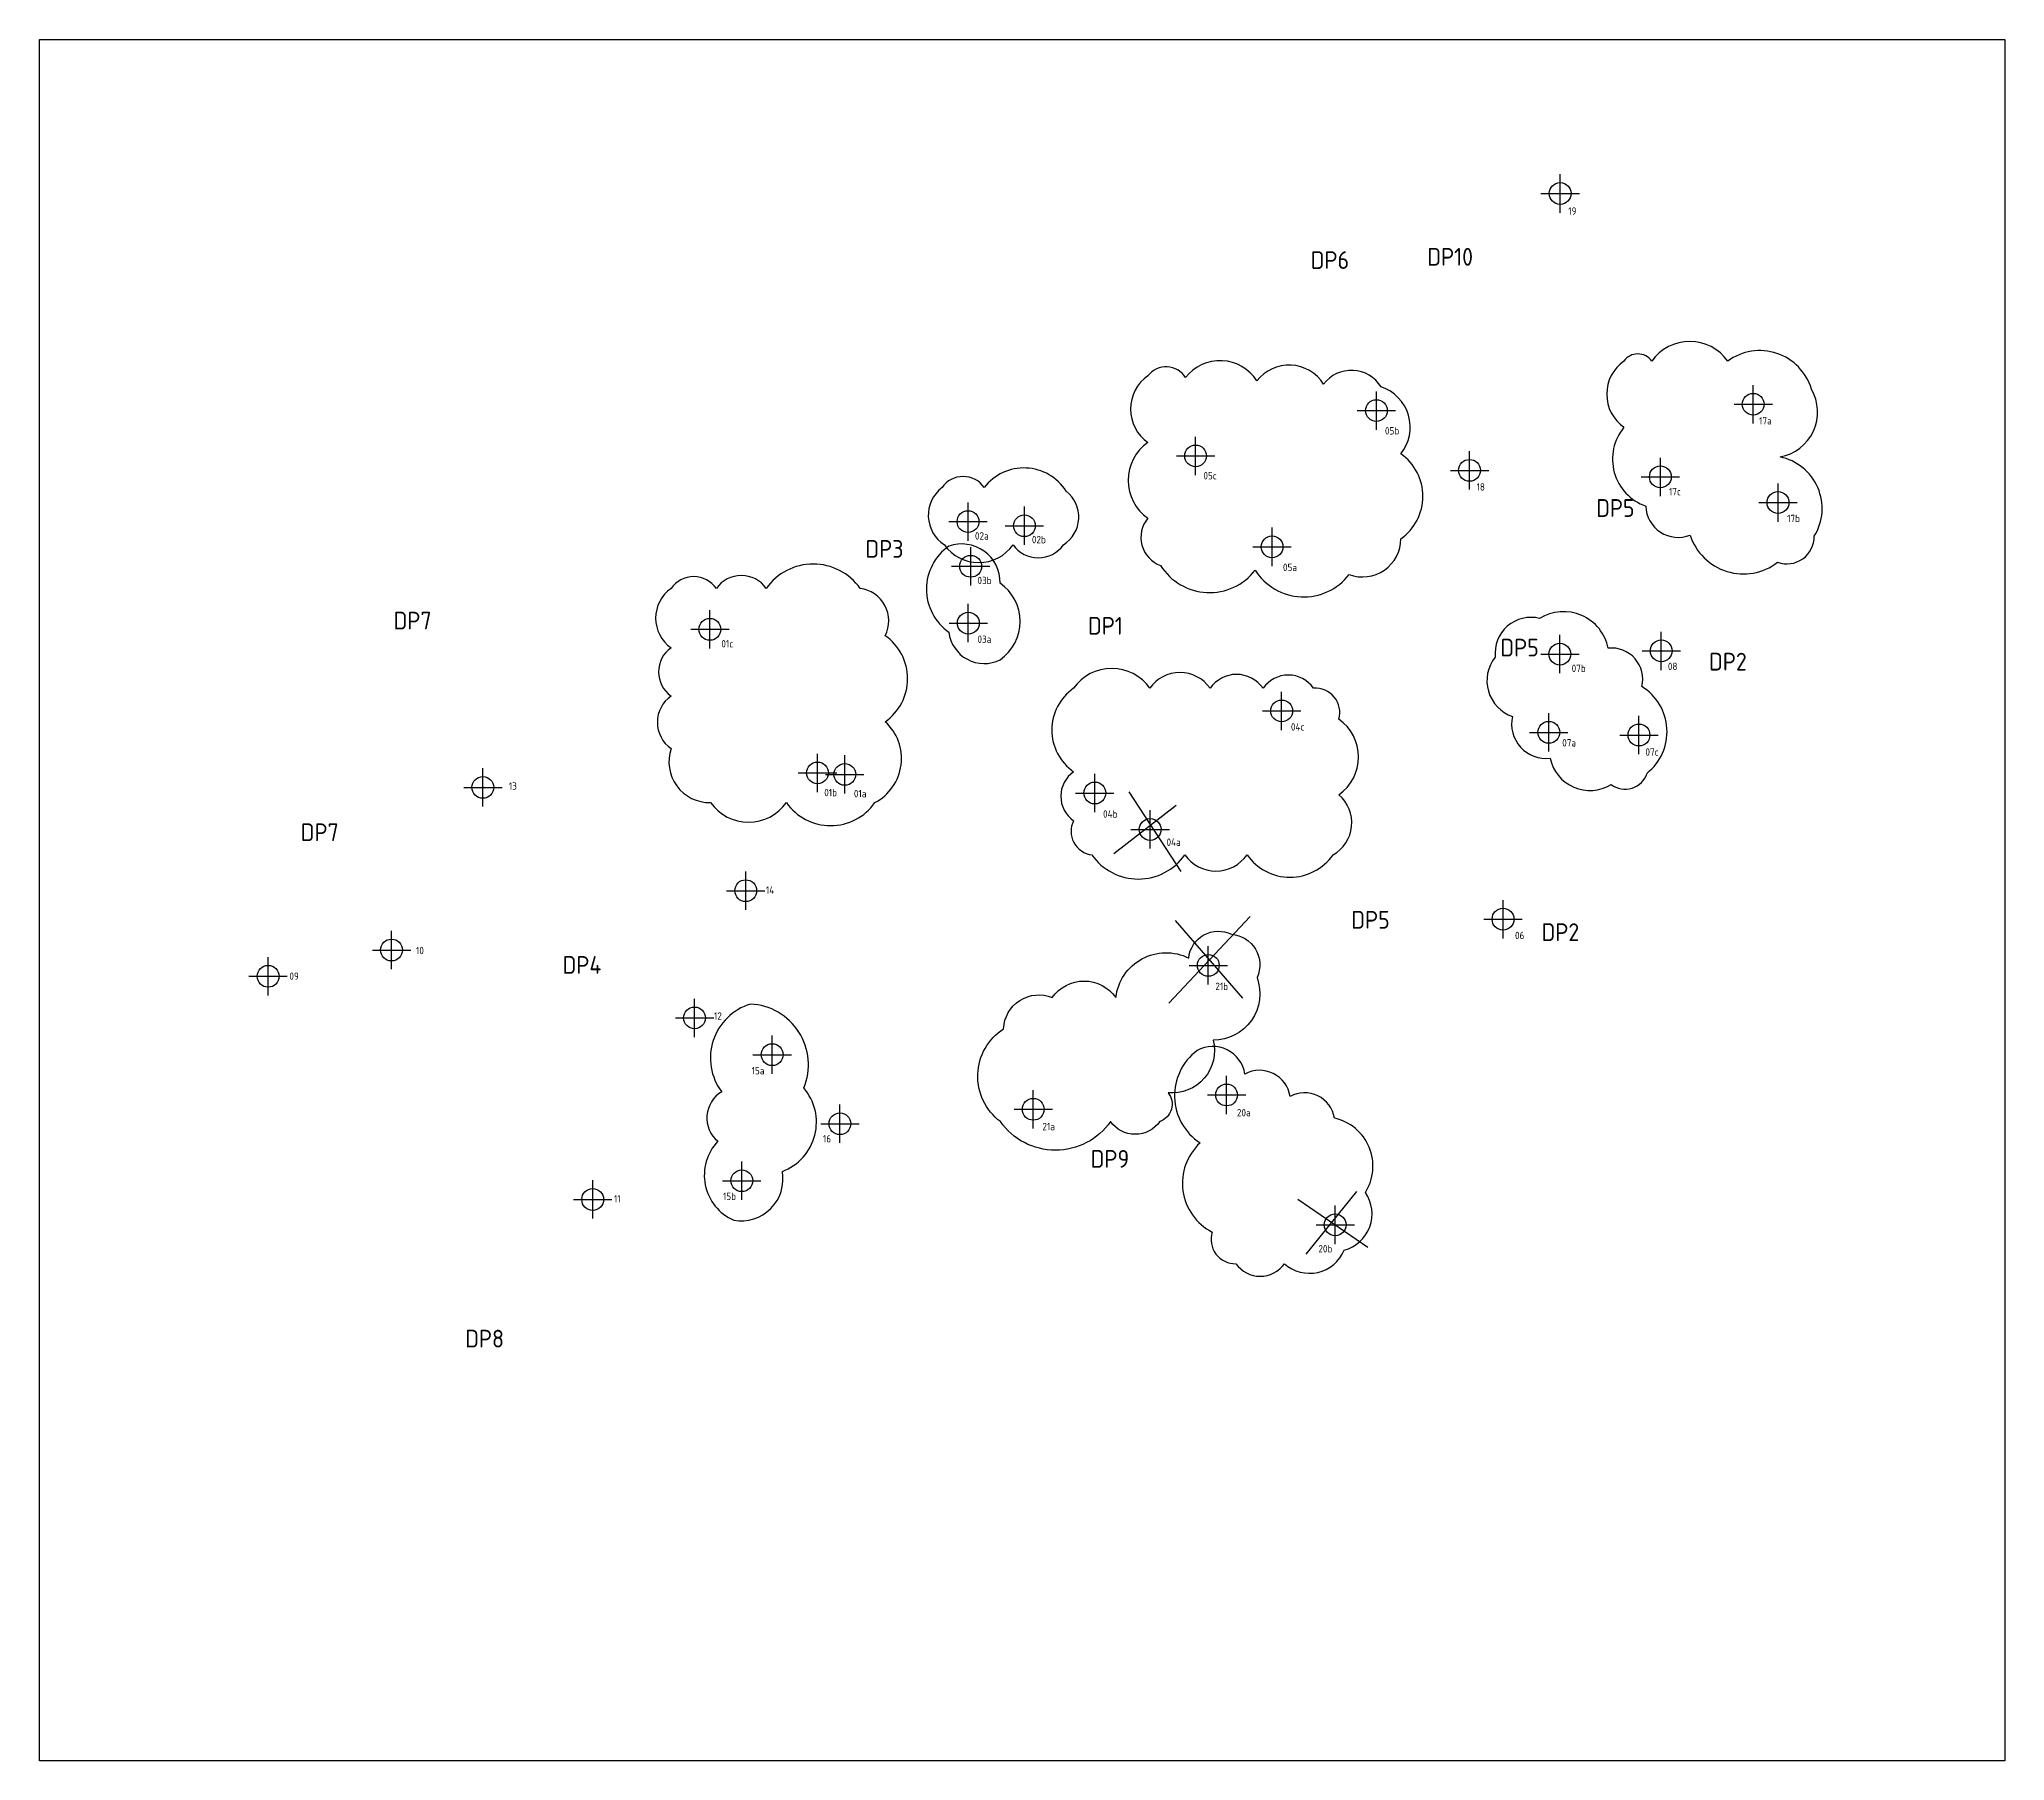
# Model space of a CAD drawing. Header units: metres. Extents: x 154239 to 156469, y 6591411 to 6592577.
# Drawn here: x 154239 to 155570, y 6591411 to 6592577 of the extents above; entities that cross this region are included whole.
import ezdxf

# ---------------------------------------------------------------- set-up
doc = ezdxf.new("R2010")
doc.units = ezdxf.units.M
doc.header["$MEASUREMENT"] = 0
doc.layers.add('GWR - Structor borrplan 2024-10-25', color=7, linetype='Continuous')
doc.styles.add('ISOCP', font='isocp.shx')
picture_1 = doc.add_image_def('image1.tif', size_in_pixel=(22194, 19439))

# ---------------------------------------------------------------- blocks, each defined once
blk = doc.blocks.new('GWR Borrplan 2024-10-25')
at = {"layer": 'GWR - Structor borrplan 2024-10-25'}
for p, q in [((153969.7, 6592199.4), (153969.7, 6592225.4)), ((153956.7, 6592212.4), (153982.7, 6592212.4))]:
    blk.add_line(p, q, dxfattribs=at)
blk.add_circle((153969.7, 6592212.4), 7.39, dxfattribs=at)

msp = doc.modelspace()

# ---------------------------------------------------------------- linework, layer by layer
at = {"color": 1}
for p, q in [((154966.7, 6592025.7), (155009.1, 6592058.5)), ((154977, 6592067.7), (155012.3, 6592013.6)), ((155059.2, 6591983.1), (155004.1, 6591924.3)), ((155008.3, 6591980.5), (155054, 6591927.7)), ((155091.4, 6591791.5), (155138.9, 6591759.1)), ((155131.1, 6591796.7), (155096.8, 6591754.4))]:
    msp.add_line(p, q, dxfattribs=at)
for points in [[(155312.4, 6592359.4, 0.520567), (155312.4, 6592314.6, 0.520567), (155327.2, 6592261.2, 0.520567), (155357.3, 6592241.6, 0.520567), (155416.5, 6592223.1, 0.520567), (155441.4, 6592240.8, 0.520567), (155418.2, 6592294.5, 0.520567), (155439.4, 6592340.5, 0.520567), (155382.8, 6592359.4, 0.520567), (155331.3, 6592359.4, 0.520567)], [(154989.9, 6592349.5, 0.520567), (154989.9, 6592304.3, 0.520567), (154989.9, 6592253, 0.520567), (154998.5, 6592220.9, 0.520567), (155062.6, 6592217.8, 0.520567), (155126.2, 6592214.8, 0.520567), (155161.3, 6592239.1, 0.520567), (155161.3, 6592296.6, 0.520567), (155147.9, 6592342, 0.520567), (155108.9, 6592343.9, 0.520567), (155063.7, 6592346, 0.520567), (155015.4, 6592348.3, 0.520567)], [(154850.4, 6592273.8, 0.520567), (154852, 6592235, 0.520567), (154898.5, 6592235, 0.520567), (154932.6, 6592235, 0.520567), (154934.5, 6592271.3, 0.520567), (154879, 6592273.8, 0.520567)], [(154855, 6592234.1, 0.520567), (154855, 6592175.8, 0.520567), (154889.8, 6592157.1, 0.520567), (154889.8, 6592209, 0.520567)], [(154666.8, 6592205.4, 0.520567), (154666.8, 6592165.2, 0.520567), (154666.8, 6592132.5, 0.520567), (154666.8, 6592096.9, 0.520567), (154693.6, 6592060.3, 0.520567), (154744.9, 6592060.3, 0.520567), (154804.9, 6592060.3, 0.520567), (154811.9, 6592115.1, 0.520567), (154811.9, 6592173.4, 0.520567), (154794.9, 6592205.4, 0.520567), (154731.3, 6592205.4, 0.520567), (154697.5, 6592205.4, 0.520567)], [(155328.1, 6592080.3, 0.520567), (155324.5, 6592138.9, 0.520567), (155301.8, 6592164.9, 0.520567), (155255.3, 6592185.1, 0.520567), (155225.2, 6592158.8, 0.520567), (155236.9, 6592118.7, 0.520567), (155262.4, 6592090.4, 0.520567), (155303.7, 6592072.6, 0.520567)], [(154939.5, 6592137.8, 0.520567), (154939.5, 6592081.2, 0.520567), (154939.5, 6592048, 0.520567), (154951.9, 6592024.9, 0.520567), (155014.9, 6592024.9, 0.520567), (155057.1, 6592024.9, 0.520567), (155115.3, 6592024.9, 0.520567), (155119.3, 6592065.6, 0.520567), (155119.3, 6592116.8, 0.520567), (155102.1, 6592137.8, 0.520567), (155067.9, 6592137.8, 0.520567), (155032, 6592137.8, 0.520567), (154991.2, 6592137.8, 0.520567)], [(154889.9, 6591844.2, -0.520567), (154892.1, 6591907.1, -0.520567), (154925.1, 6591928.2, -0.520567), (154968.2, 6591928.2, -0.520567), (155017.5, 6591955, -0.520567), (155046.5, 6591971.1, -0.520567), (155063.8, 6591941.7, -0.520567), (155034.1, 6591899.3, -0.520567), (155003.5, 6591863.7, -0.520567), (154997.9, 6591844.2, -0.520567), (154964.6, 6591844.2, -0.520567)], [(154720.6, 6591923.8, 0.520567), (154701.1, 6591864.3, 0.520567), (154698.5, 6591830.8, 0.520567), (154709.3, 6591777.3, 0.520567), (154742.2, 6591810.4, 0.520567), (154756.7, 6591867, 0.520567)], [(155023.2, 6591892.3, 0.520567), (155025.2, 6591829.7, 0.520567), (155033.5, 6591769.3, 0.520567), (155049.5, 6591747.9, 0.520567), (155082.4, 6591747.9, 0.520567), (155122.8, 6591757.1, 0.520567), (155137.2, 6591796.1, 0.520567), (155116.2, 6591846.5, 0.520567), (155086.2, 6591861.2, 0.520567), (155055.6, 6591876.4, 0.520567)]]:
    msp.add_lwpolyline(points, format="xyb", close=True)
for p in [(155269.2, 6592472.9), (155144.7, 6592325.9), (155400, 6592330.2), (155022.2, 6592295.2), (155207.8, 6592285.4), (155337.2, 6592280.9), (155416.8, 6592263.6), (154868, 6592250.7), (154906.3, 6592247.9), (155074, 6592233.6), (154869.8, 6592220.4), (154693.1, 6592177.7), (154868.3, 6592181.9), (155269, 6592160.9), (155337.8, 6592163.1), (155080.5, 6592122.3), (155261.6, 6592107.9), (155322.6, 6592106.1), (154766, 6592080.4), (154784.5, 6592079.4), (154539.4, 6592070.6), (154953.9, 6592066.8), (154991.4, 6592042.1), (154717.4, 6592000.5), (155230.6, 6591981.3), (154477.4, 6591960.3), (154393.8, 6591942.6), (155030.8, 6591950), (154682.7, 6591914.4), (154735.3, 6591889.4), (155043.3, 6591862.2), (154912.2, 6591852.5), (154781.2, 6591842.7), (154613.7, 6591791.4), (154714.7, 6591804.1), (155116.8, 6591774.2)]:
    msp.add_point(p)

# ---------------------------------------------------------------- block references
at = {"layer": 'GWR - Structor borrplan 2024-10-25'}
for p in [(1299.5, 260.6), (1175, 113.5), (1430.3, 117.8), (1052.5, 82.8), (1238.1, 73), (1367.4, 68.6), (1447.1, 51.2), (898.3, 38.3), (936.5, 35.5), (1104.3, 21.2), (900.1, 8), (898.5, -30.5), (1299.3, -51.5), (1368, -49.3), (1110.8, -90), (1291.8, -104.5), (1352.9, -106.3), (814.8, -133), (569.6, -141.8), (984.2, -145.6), (1021.7, -170.3), (747.7, -211.8), (1260.8, -231.1), (507.7, -252), (424.1, -269.8), (1061.1, -262.4), (713, -298), (765.6, -322.9), (1073.5, -350.2), (942.5, -359.9), (811.5, -369.7), (745, -408.3), (644, -421), (1147.1, -438.2)]:
    msp.add_blockref('GWR Borrplan 2024-10-25', p, dxfattribs=at)
at = {"layer": 'GWR - Structor borrplan 2024-10-25', "color": 1}
for p in [(723.4, -34.7), (796.3, -132)]:
    msp.add_blockref('GWR Borrplan 2024-10-25', p, dxfattribs=at)

# ---------------------------------------------------------------- texts
at = {"color": 3, "style": 'ISOCP'}
for s, p in [('19', (155274.7, 6592458.6)), ('05b', (155150.5, 6592309.7)), ('17a', (155404, 6592316.5)), ('05c', (155027.5, 6592279.3)), ('18', (155212.6, 6592271.7)), ('17c', (155342.9, 6592268.5)), ('17b', (155423, 6592250.3)), ('02a', (154872.7, 6592238.5)), ('02b', (154911.3, 6592236)), ('05a', (155081.4, 6592217.2)), ('03b', (154874.4, 6592208.3)), ('01c', (154700.9, 6592165.4)), ('03a', (154874.4, 6592168.5)), ('07b', (155277, 6592148.8)), ('08', (155342.2, 6592150.1)), ('04c', (155086.8, 6592109.1)), ('07a', (155270.6, 6592098.3)), ('07c', (155327, 6592092.1)), ('13', (154556.9, 6592069)), ('01b', (154770.6, 6592064.6)), ('01a', (154790.7, 6592063.9)), ('04b', (154959.5, 6592050.1)), ('04a', (155002.5, 6592031)), ('14', (154731.1, 6591998.5)), ('06', (155238.6, 6591967.8)), ('10', (154494, 6591957.6)), ('09', (154408.2, 6591940.2)), ('21b', (155035.6, 6591933.3)), ('12', (154695.9, 6591913.2)), ('15a', (154721.4, 6591876.1)), ('20a', (155050.2, 6591847.7)), ('16', (154769.7, 6591830)), ('21a', (154918.4, 6591838.3)), ('11', (154628.1, 6591789.3)), ('15b', (154702, 6591791.1)), ('20b', (155105.4, 6591755.5))]:
    msp.add_text(s, height=5, dxfattribs=at).set_placement(p)
at = {"char_height": 12, "attachment_point": 1, "style": 'ISOCP'}
for s, insert in [('DP6', (155100.2, 6592433.9)), ('DP10', (155179.2, 6592436.1)), ('DP5', (155293.6, 6592265.9)), ('DP3', (154798.5, 6592238.2)), ('DP7', (154478.8, 6592189.6)), ('DP1', (154949.3, 6592186.1)), ('DP5', (155228.7, 6592171.3)), ('DP2', (155370.1, 6592161.8)), ('DP7', (154415.9, 6592046.2)), ('DP5', (155127.7, 6591986.9)), ('DP2', (155256.6, 6591978.5)), ('DP4', (154593.3, 6591956.3)), ('DP9', (154951.1, 6591824.9)), ('DP8', (154527.3, 6591703.1))]:
    msp.add_mtext_dynamic_manual_height_columns(s, width=44.778, gutter_width=1, heights=[0], dxfattribs=dict(at, insert=insert))

# ---------------------------------------------------------------- pictures from other files: only their frames are drawn
image = msp.add_image(picture_1, insert=(154238.8, 6591411.1), size_in_units=(1331.6, 1166.3), dxfattribs=dict(fade=69))
image.dxf.flags = 7

doc.saveas('drawing.dxf')
